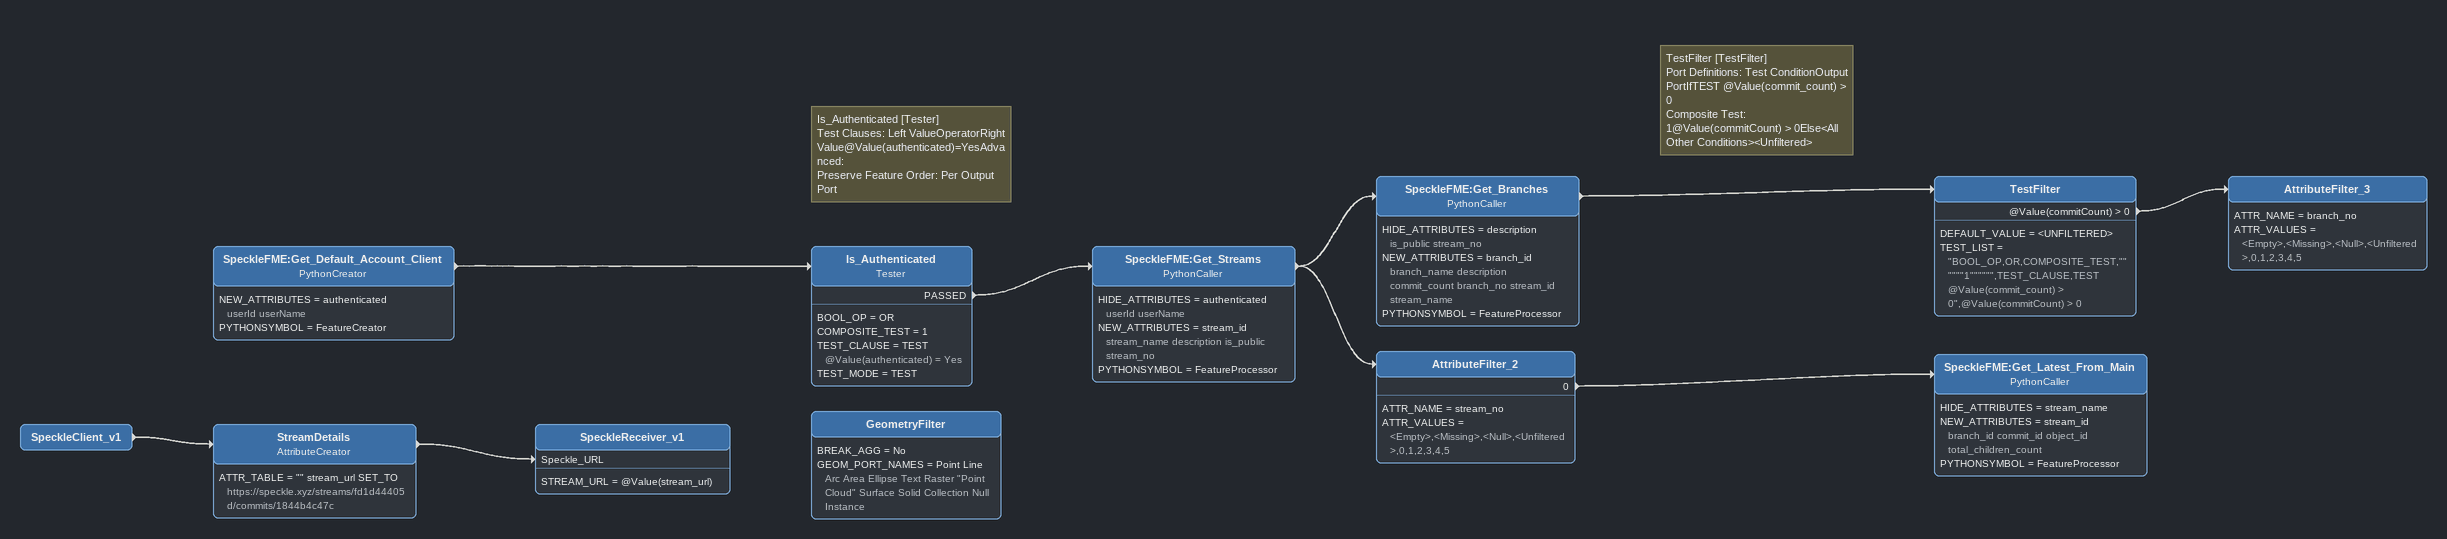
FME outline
SpeckleClient_v1
    -> StreamDetails
StreamDetails: AttributeCreator
    ATTR_TABLE = "" stream_url SET_TO https://speckle.xyz/streams/fd1d44405d/commits/1844b4c47c
    -> SpeckleReceiver_v1 [Speckle_URL]
SpeckleReceiver_v1
    STREAM_URL = @Value(stream_url)
SpeckleFME:Get_Default_Account_Client: PythonCreator
    NEW_ATTRIBUTES = authenticated userId userName
    PYTHONSYMBOL = FeatureCreator
    -> Is_Authenticated
Note: Is_Authenticated [Tester] / Test Clauses: Left ValueOperatorRight Value@Value(authenticated)=YesAdvanced: / Preserve Feature Order: Per Output Port
Is_Authenticated: Tester
    BOOL_OP = OR
    COMPOSITE_TEST = 1
    TEST_CLAUSE = TEST @Value(authenticated) = Yes
    TEST_MODE = TEST
    PASSED -> SpeckleFME:Get_Streams
SpeckleFME:Get_Streams: PythonCaller
    HIDE_ATTRIBUTES = authenticated userId userName
    NEW_ATTRIBUTES = stream_id stream_name description is_public stream_no
    PYTHONSYMBOL = FeatureProcessor
    -> AttributeFilter_2
    -> SpeckleFME:Get_Branches
SpeckleFME:Get_Branches: PythonCaller
    HIDE_ATTRIBUTES = description is_public stream_no
    NEW_ATTRIBUTES = branch_id branch_name description commit_count branch_no stream_id stream_name
    PYTHONSYMBOL = FeatureProcessor
    -> TestFilter
Note: TestFilter [TestFilter] / Port Definitions: Test ConditionOutput PortIfTEST @Value(commit_count) > 0 / Composite Test: 1@Value(commitCount) > 0Else<All Other Conditions><Unfiltered>
TestFilter
    DEFAULT_VALUE = <UNFILTERED>
    TEST_LIST = "BOOL_OP,OR,COMPOSITE_TEST,""""""1"""""",TEST_CLAUSE,TEST @Value(commit_count) > 0",@Value(commitCount) > 0
    @Value(commitCount) > 0 -> AttributeFilter_3
AttributeFilter_3
    ATTR_NAME = branch_no
    ATTR_VALUES = <Empty>,<Missing>,<Null>,<Unfiltered>,0,1,2,3,4,5
AttributeFilter_2
    ATTR_NAME = stream_no
    ATTR_VALUES = <Empty>,<Missing>,<Null>,<Unfiltered>,0,1,2,3,4,5
    0 -> SpeckleFME:Get_Latest_From_Main
SpeckleFME:Get_Latest_From_Main: PythonCaller
    HIDE_ATTRIBUTES = stream_name
    NEW_ATTRIBUTES = stream_id branch_id commit_id object_id total_children_count
    PYTHONSYMBOL = FeatureProcessor
GeometryFilter
    BREAK_AGG = No
    GEOM_PORT_NAMES = Point Line Arc Area Ellipse Text Raster "Point Cloud" Surface Solid Collection Null Instance
